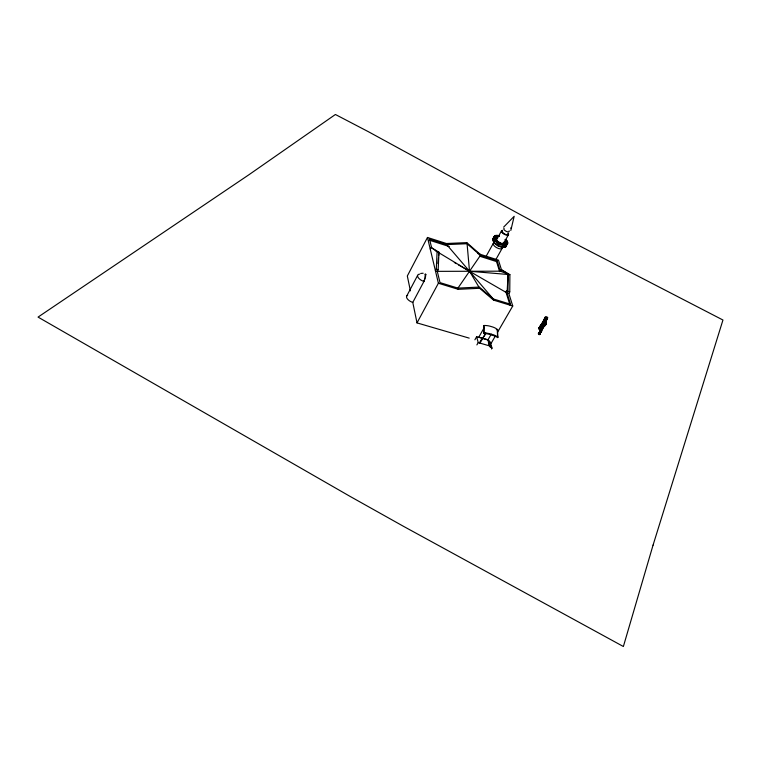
<?xml version="1.0" encoding="UTF-8"?>
<svg xmlns="http://www.w3.org/2000/svg" width="761" height="761" viewBox="0 0 761 761"><rect width="100%" height="100%" fill="white"/><g stroke="black" fill="none" stroke-linecap="round" stroke-linejoin="round"><path stroke-width="1.14" d="M497.504 332.31L512.752 305.998L508.862 293.508L509.765 291.929L509.899 274.635L501.195 269.613L500.319 271.173L437.29 271.354L435.416 270.773L436.291 269.137L437.099 251.663L431.078 247.43L430.231 249.037M458.388 264.828L507.064 292.956L507.968 291.377L508.12 274.074L501.195 269.613M546.769 319.687L547.254 318.155L545.608 322.75L547.245 317.242L546.769 317.917M505.865 291.777L510.013 305.19L510.564 304.238L493.214 298.921L479.287 287.078L457.932 288.115L440.001 282.626L437.29 271.354L438.165 269.727L438.964 252.243L431.078 247.43M544.676 324.205C542.564 323.615 547.349 326.098 546.027 323.025L545.418 322.807M544.809 322.464L544.134 325.061L544.476 324.395M541.537 331.482L541.575 330.635C539.844 328.657 539.159 332.49 541.195 332.234L541.537 331.482L540.329 330.921L540.377 330.074L539.987 331.672M541.242 331.168L541.195 332.234M539.787 333.432C540.529 335.706 537.399 334.402 538.588 332.88L539.111 333.28L538.512 332.995L539.026 332.595L538.959 333.584L540.196 330.693L540.633 330.892L539.387 332.89L538.712 332.671C538.512 336.486 540.805 332.823 541.071 331.092L539.834 333.993M544.486 324.272L544.733 323.035M545.247 317.166L544.572 319.734L545.247 317.166L546.446 317.718M545.152 317.327L545.228 318.84M543.944 324.1L543.858 325.118L545.066 325.679L545.257 324.452M544.048 323.891L543.915 325.08L545.18 325.546M541.575 330.635L541.413 331.872L540.329 330.921M539.806 334.517L538.598 333.955L538.855 332.519M547.083 318.574L545.685 322.616M539.454 329.285L540.053 329.561L540.491 327.867M544.267 319.886C544.638 317.28 543.668 320.904 545.523 320.391L544.353 319.801L544.343 318.926M539.035 327.668C538.826 331.168 538.474 325.366 540.5 327.867L540.139 329.427M545.428 323.891L545.019 325.47L546.027 323.025M545.57 324.88L546.065 322.778M540.32 328.029L540.224 329.266L539.026 328.704L539.121 327.477M545.133 318.64L544.781 319.03L544.847 318.117M545.019 318.193L544.562 323.396M541.604 326.983L541.946 325.28L541.604 326.983L540.377 326.383L540.548 325.052L541.861 325.261L541.775 326.231L545.304 320.362M545.066 317.489L544.781 319.03M546.094 320.077L545.523 323.577L546.198 317.099M544.981 322.54L545.295 318.716M545.637 322.845L545.18 323.615L546.16 317.071M545.066 325.679L545.209 324.528M545.789 324.719L545.751 323.121M437.984 263.487L438.469 257.865M438.669 255.62L438.964 252.243L436.005 251.12M544.572 324.157L544.876 322.712M540.405 328.895L540.339 327.791M540.101 329.494L538.902 328.933L539.302 327.316M541.509 325.832L540.243 328.819M540.538 326.459L540.633 325.432L539.463 327.392M539.207 328.343L540.748 324.719L540.643 326.031L541.842 326.593L542.022 325.337M540.633 330.892L544.505 324.49M546.978 317.327C548.491 317.993 546.531 317.109 546.798 318.098M547.473 317.746L547.054 317.28M506.255 245.689L505.399 247.144C500.405 248.162 494.184 244.757 492.567 239.886L493.461 238.45L497.589 238.507M499.606 243.301C495.249 245.898 501.651 247.382 504.752 246.678L506.607 243.748L507.292 244.186L505.723 246.849L505.047 246.412M505.085 239.782A6.811 2.911 29.1 0 1 506.075 240.866L506.94 242.854L506.17 244.148L502.488 244.11L499.311 242.759L497.808 245.651L499.311 242.759L496.533 240.742L494.707 237.66L495.497 236.386L499.178 236.443M496.058 238.659L495.611 238.164L497.009 235.644L497.456 236.138L496.058 238.659L492.776 239.087L494.174 236.547L494.859 237.052L493.299 240.2L494.146 242.188L495.544 239.648L493.566 242.179L494.146 242.188M546.408 318.383L545.704 317.775L546.084 317.185M510.812 230.469L514.17 216.305L503.63 227.139M546.303 318.288L546.683 317.641M547.349 317.575L547.406 318.735M485.432 332.738C487.401 333.251 479.839 340.291 479.582 343.04M543.963 324.062L545.704 324.833L545.608 323.444M545.371 323.377L545.58 322.883M546.436 317.461L546.227 317.708M539.33 333.936L539.007 334.564M547.616 317.965C545.875 316.586 548.025 318.764 547.644 317.698M546.759 318.792L547.149 318.193M547.016 317.889L547.625 317.518M512.752 305.998L493.566 300.129L479.63 288.276L458.246 289.323L457.932 288.115L480.448 255.363L480.124 254.269L466.759 242.635L446.412 243.51L427.473 237.47L407.325 275.977L410.398 290.854M406.545 296.381L417.599 275.434M469.204 338.131L417.009 322.892L438.393 283.244L427.473 237.47M494.136 236.69L492.738 239.211L493.461 239.572M493.499 239.439L494.897 236.909M485.946 256.619L493.347 243.263A5.07 2.188 29.1 0 0 497.209 247.953A5.07 2.188 29.1 0 0 502.327 247.686M494.308 242.369L495.715 239.829L493.727 242.359L497.894 245.299M495.972 240.847L501.556 230.792M502.859 244.738L508.472 234.711M495.868 259.539L502.184 248.257M499.644 271.648L496.543 261.584L497.057 260.662L480.448 255.363L467.073 243.72L466.759 242.635M474.893 339.786L476.652 336.695L488.334 340.119L489.618 346.597L492.006 348.138L491.511 348.995M483.863 325.499L483.891 333.527A22.259 17.294 -14.8 0 1 491.187 334.907A22.24 17.265 -14.9 0 1 497.694 337.589L497.599 329.58A18.977 14.82 -15.1 0 0 491.302 326.583A18.987 14.83 -15.1 0 0 483.863 325.499L483.891 333.527M484.186 327.734L478.821 337.094L488.02 339.786L491.254 334.193M476.881 344.914L478.212 342.593L476.652 336.695M479.925 343.24L485.851 333.033M488.334 340.119L488.001 340.7L489.352 341.099L490.978 346.997M489.352 341.099L488.933 341.813L490.369 342.241L492.006 348.138M497.247 330.188L497.599 329.58M489.875 343.097L490.369 342.241M491.054 343.439L495.154 336.352M540.9 325.832L544.505 319.04L540.995 324.852M543.031 323.32L544.201 321.389M539.026 332.595L540.196 330.693M541.499 330.664L540.224 330.179M420.7 273.446L423.164 273.237M501.946 232.381L502.65 232.466M498.988 235.986L494.859 235.92L493.965 237.346C495.601 242.217 501.813 245.613 506.816 244.623L507.673 243.168L506.702 240.942A7.629 3.263 29.1 0 0 505.599 239.725M407.658 295.239A6.088 2.987 27.9 0 0 407.24 298.712A6.088 2.987 27.9 0 0 412.785 302.412L423.934 281.456A8.342 2.759 -73 0 0 425.161 274.207L425.865 274.369M478.212 342.593L489.96 346.017M438.393 283.244L458.246 289.323M508.862 293.508L507.064 292.956L508.12 274.074L500.319 271.173L497.057 260.662M436.291 269.137L438.165 269.727M507.968 291.377L509.765 291.929M437.099 251.663L469.518 271.258L479.63 288.276M509.899 274.635L469.518 271.258L467.073 243.72L446.688 244.604L429.546 239.144L431.563 247.525M477.879 253.556L498.455 260.119L501.746 270.669M429.042 240.096L449.294 246.545M479.668 256.21L496.543 261.584M425.161 274.207L425.894 274.483M540.11 330.36L540.719 330.635M540.053 330.483L540.652 330.769M540.034 331.596L541.242 332.157M538.788 333.508L539.996 334.069M538.731 333.66L539.93 334.222M544.648 318.783L545.523 319.192M544.752 323.216L545.96 323.777M544.743 323.406L545.951 323.967M544.4 323.33L545.608 323.891M544.667 324.005L545.884 324.567M544.144 324.937L545.028 325.347M540.586 325.004L541.775 325.556M540.738 325.756L541.937 326.307M454.336 262.488L456.362 263.658M506.465 243.881L507.14 244.319M505.875 246.716L505.199 246.279L505.523 245.375L504.667 243.387A6.801 2.92 29.1 0 0 503.677 242.302M505.998 244.633L505.294 243.463A7.62 3.272 29.1 0 0 504.191 242.245M506.388 290.778L510.564 304.238M493.566 300.129L493.214 298.921L446.688 244.604L446.412 243.51M488.267 341.679L489.076 344.628M510.859 227.815L511.012 228.395M412.757 302.298L417.009 322.892M497.313 331.254L497.694 337.589M502.479 243.139A3.957 1.703 29.1 0 1 501.737 245.223A3.957 1.703 29.1 0 1 497.161 243.282A3.957 1.703 29.1 0 1 496.324 240.533M508.072 233.123A3.976 1.674 29.1 0 1 507.102 235.178A3.976 1.674 29.1 0 1 502.308 232.809A3.976 1.674 29.1 0 1 502.46 230.345M507.758 233.922A3.063 1.294 29.1 0 1 504.343 233.855A3.063 1.294 29.1 0 1 502.612 231.011M509.157 230.802A3.063 1.284 29.1 0 1 506.198 231.334A3.063 1.284 29.1 0 1 504.115 228.31M505.761 239.43A7.629 3.263 29.1 0 1 504.99 244.652A7.629 3.263 29.1 0 1 494.802 238.887A7.629 3.263 29.1 0 1 499.149 235.691M505.256 239.487A6.811 2.911 29.1 0 1 504.562 244.148A6.811 2.911 29.1 0 1 495.468 239.002A6.811 2.911 29.1 0 1 499.349 236.148M419.72 274.131A6.145 2.92 27.9 0 0 417.998 277.242A6.145 2.92 27.9 0 0 423.934 281.456A8.285 1.845 -69.1 0 0 425.057 278.298M425.76 275.434A8.285 1.845 -69.1 0 1 425.399 277.09M484.186 333.004A22.373 17.379 -14.9 0 1 491.568 334.241A22.354 17.36 -14.9 0 1 497.998 337.075M496.315 329.561A18.806 14.678 -15.1 0 1 496.79 329.874M540.538 330.15L540.491 330.997L544.115 324.176L540.538 330.15M541.413 330.559L541.366 331.406L544.99 324.586L541.413 330.559M653.052 545.152L623.373 646.508L403.72 526.45L350.412 496.591L38.05 317.099L249.085 174.64L335.411 114.492L368.4 131.71L543.754 227.377L722.95 320.02L653.052 545.152M497.266 235.644L495.868 238.174L496.315 238.669L497.713 236.138L497.266 235.644M503.725 244.357L502.602 247.382L503.725 244.357M503.963 244.405L502.831 247.42L503.963 244.405M506.075 240.866L504.667 243.387L505.333 243.53L506.74 241.009L506.075 240.866M506.179 241.047L504.771 243.568L505.437 243.701L506.845 241.18L506.179 241.047"/></g></svg>
